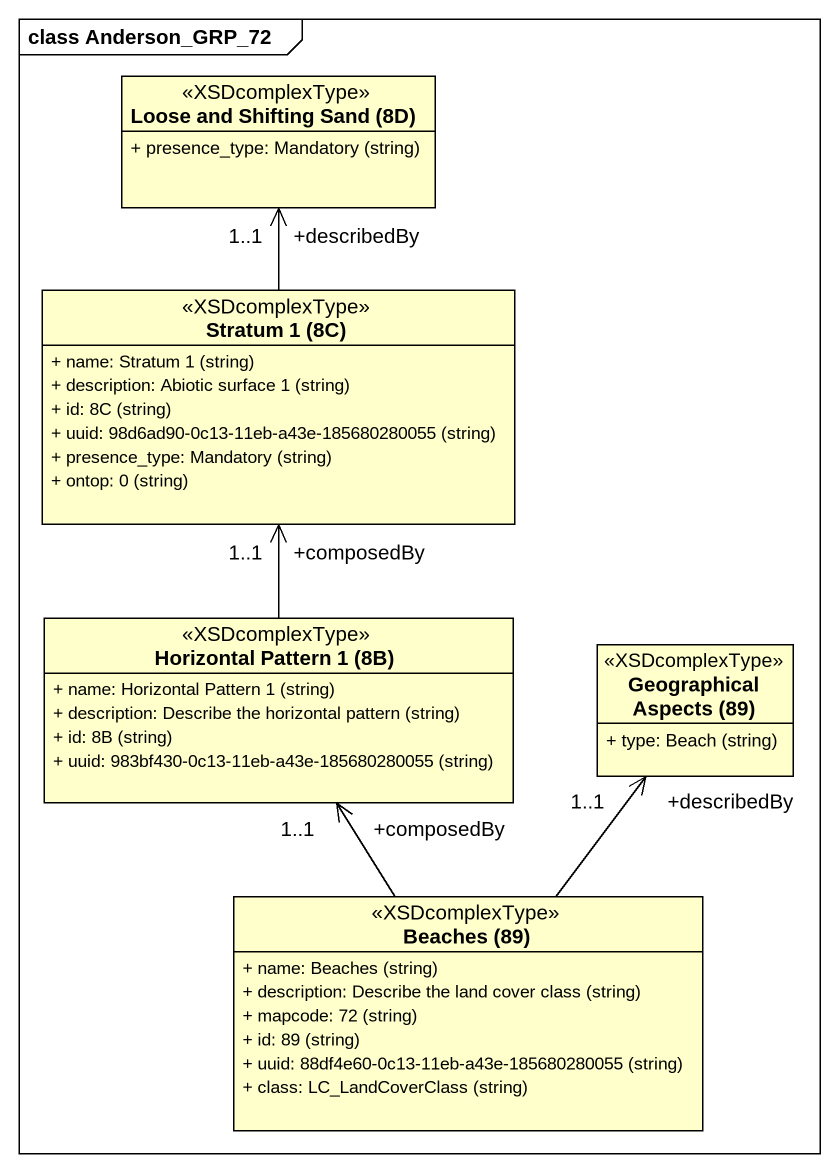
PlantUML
@startuml
mainframe class Anderson_GRP_72
hide circle
hide empty members
skinparam classAttributeIconSize 0
class "Loose and Shifting Sand (8D)" as Loose_and_Shifting_Sand_8D <<XSDcomplexType>> {
  {field} + presence_type: Mandatory (string)
}
class "Stratum 1 (8C)" as Stratum_1_8C <<XSDcomplexType>> {
  {field} + name: Stratum 1 (string)
  {field} + description: Abiotic surface 1 (string)
  {field} + id: 8C (string)
  {field} + uuid: 98d6ad90-0c13-11eb-a43e-185680280055 (string)
  {field} + presence_type: Mandatory (string)
  {field} + ontop: 0 (string)
}
class "Horizontal Pattern 1 (8B)" as Horizontal_Pattern_1_8B <<XSDcomplexType>> {
  {field} + name: Horizontal Pattern 1 (string)
  {field} + description: Describe the horizontal pattern (string)
  {field} + id: 8B (string)
  {field} + uuid: 983bf430-0c13-11eb-a43e-185680280055 (string)
}
class "Geographical Aspects (89)" as Geographical_Aspects_89 <<XSDcomplexType>> {
  {field} + type: Beach (string)
}
class "Beaches (89)" as Beaches_89 <<XSDcomplexType>> {
  {field} + name: Beaches (string)
  {field} + description: Describe the land cover class (string)
  {field} + mapcode: 72 (string)
  {field} + id: 89 (string)
  {field} + uuid: 88df4e60-0c13-11eb-a43e-185680280055 (string)
  {field} + class: LC_LandCoverClass (string)
}
Stratum_1_8C -up-> "+describedBy\n1..1" Loose_and_Shifting_Sand_8D
Horizontal_Pattern_1_8B -up-> "+composedBy\n1..1" Stratum_1_8C
Beaches_89 -up-> "+composedBy\n1..1" Horizontal_Pattern_1_8B
Beaches_89 -up-> "+describedBy\n1..1" Geographical_Aspects_89
@enduml
